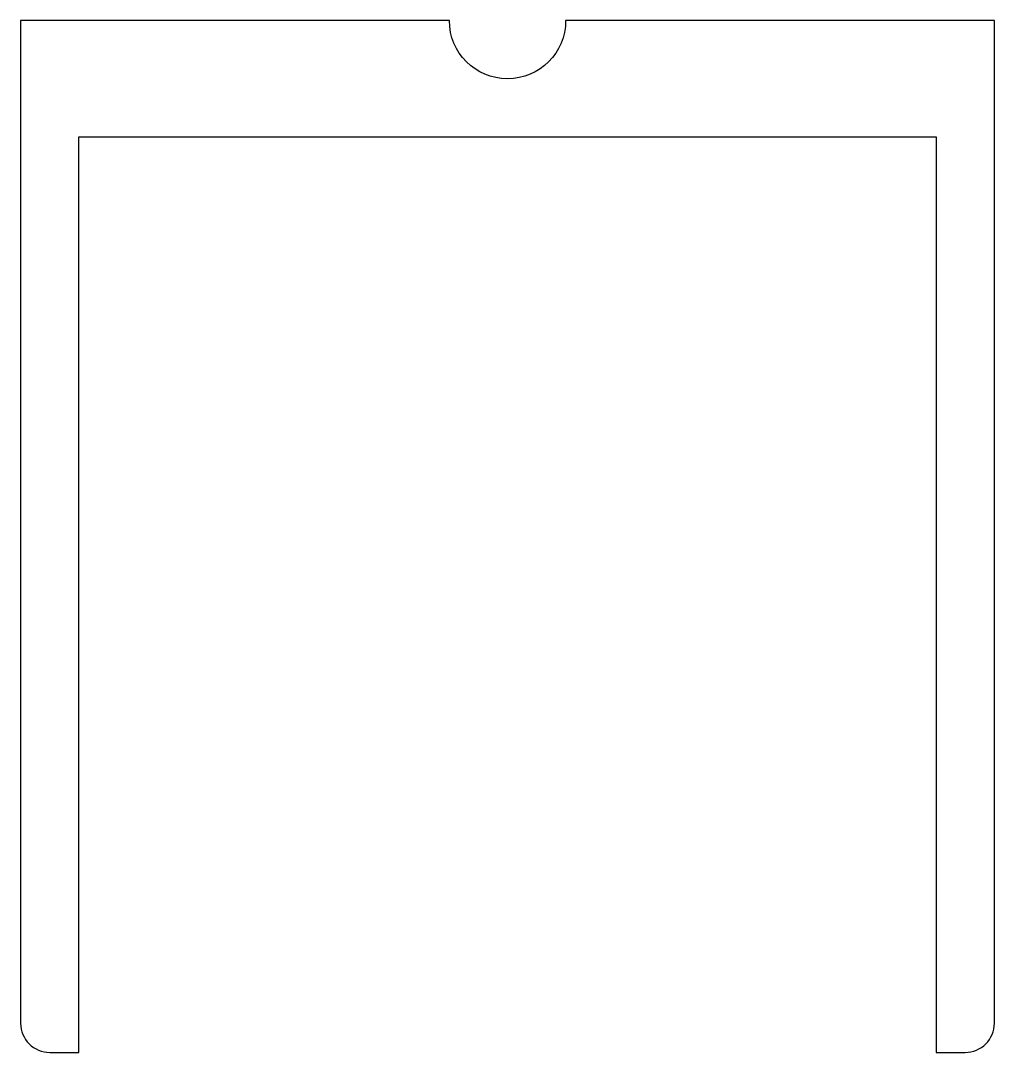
# Model space of a CAD drawing. Extents: x 317.3 to 350.8, y 185.9 to 221.4.
import ezdxf

# ---------------------------------------------------------------- set-up
doc = ezdxf.new("R2010")
doc.units = 0
doc.layers.get('0').update_dxf_attribs({"linetype": 'CONTINUOUS'})

msp = doc.modelspace()

# ---------------------------------------------------------------- linework, layer by layer
msp.add_lwpolyline([(350.849, 186.934), (350.849, 221.434), (336.099, 221.434, -1), (332.099, 221.434), (317.349, 221.434), (317.349, 186.934, 0.414214), (318.349, 185.934), (319.349, 185.934), (319.349, 217.434), (348.849, 217.434), (348.849, 185.934), (349.849, 185.934, 0.414214), (350.849, 186.934, 0.322759)], format="xyb")

doc.saveas('drawing.dxf')
